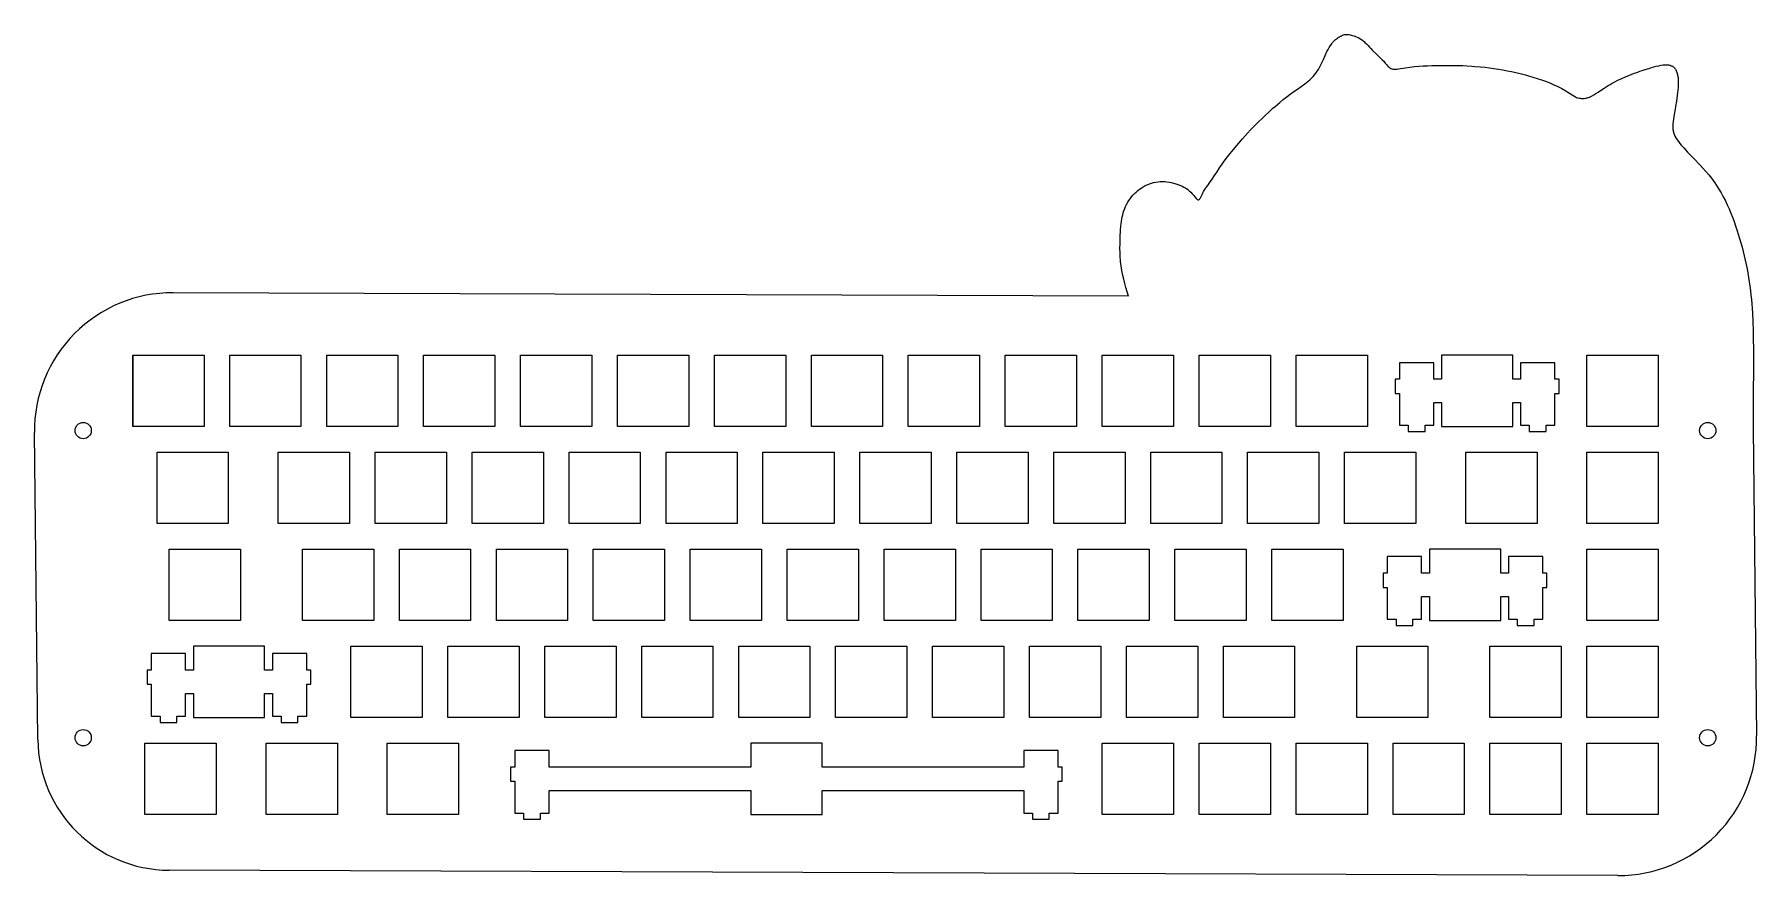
# Model space of a CAD drawing. Header units: millimetres. Extents: x 2254 to 2592, y 1338 to 1503.
import ezdxf

# ---------------------------------------------------------------- set-up
doc = ezdxf.new("R2010")
doc.units = ezdxf.units.MM

# ---------------------------------------------------------------- blocks, each defined once
blk = doc.blocks.new('BLOCK_53')
at = {"color": 7}
blk.add_lwpolyline([(-35.04, 179.62), (-35.04, 193.62), (-21.04, 193.62), (-21.04, 179.62), (-35.04, 179.62)], dxfattribs=at)

msp = doc.modelspace()

# ---------------------------------------------------------------- linework, layer by layer
for p, q in [((2468.75, 1451.57), (2281.06, 1452.25)), ((2273.11, 1439.98), (2273.11, 1434.44)), ((2273.11, 1434.44), (2273.11, 1431.67)), ((2273.11, 1431.67), (2273.11, 1426.13)), ((2254.44, 1364.46), (2253.79, 1424.78)), ((2591.54, 1425.56), (2592.19, 1365.24)), ((2349.9, 1348.81), (2353.21, 1348.81)), ((2449.9, 1348.81), (2453.21, 1348.81)), ((2564.92, 1337.77), (2280.28, 1338.81))]:
    msp.add_line(p, q)
at = {"color": 0}
for p, q in [((2292.16, 1439.98), (2306.16, 1439.98)), ((2292.16, 1425.98), (2292.16, 1439.98)), ((2306.16, 1439.98), (2306.16, 1425.98)), ((2311.21, 1439.98), (2325.21, 1439.98)), ((2311.21, 1425.98), (2311.21, 1439.98)), ((2325.21, 1439.98), (2325.21, 1425.98)), ((2330.26, 1439.98), (2344.26, 1439.98)), ((2330.26, 1425.98), (2330.26, 1439.98)), ((2344.26, 1439.98), (2344.26, 1425.98)), ((2349.31, 1439.98), (2363.31, 1439.98)), ((2349.31, 1425.98), (2349.31, 1439.98)), ((2363.31, 1439.98), (2363.31, 1425.98)), ((2368.36, 1439.98), (2382.36, 1439.98)), ((2368.36, 1425.98), (2368.36, 1439.98)), ((2382.36, 1439.98), (2382.36, 1425.98)), ((2387.41, 1439.98), (2401.41, 1439.98)), ((2387.41, 1425.98), (2387.41, 1439.98)), ((2401.41, 1439.98), (2401.41, 1425.98)), ((2406.46, 1439.98), (2420.46, 1439.98)), ((2406.46, 1425.98), (2406.46, 1439.98)), ((2420.46, 1439.98), (2420.46, 1425.98)), ((2425.51, 1439.98), (2439.51, 1439.98)), ((2425.51, 1425.98), (2425.51, 1439.98)), ((2439.51, 1439.98), (2439.51, 1425.98)), ((2444.56, 1439.98), (2458.56, 1439.98)), ((2444.56, 1425.98), (2444.56, 1439.98)), ((2458.56, 1439.98), (2458.56, 1425.98)), ((2463.61, 1439.98), (2477.61, 1439.98)), ((2463.61, 1425.98), (2463.61, 1439.98)), ((2477.61, 1439.98), (2477.61, 1425.98)), ((2482.66, 1439.98), (2496.66, 1439.98)), ((2482.66, 1425.98), (2482.66, 1439.98)), ((2496.66, 1439.98), (2496.66, 1425.98)), ((2501.71, 1439.98), (2515.71, 1439.98)), ((2501.71, 1425.98), (2501.71, 1439.98)), ((2515.71, 1439.98), (2515.71, 1425.98)), ((2528.76, 1438.51), (2522.01, 1438.51)), ((2522.01, 1438.51), (2522.01, 1435.28)), ((2528.76, 1435.28), (2528.76, 1438.51)), ((2530.29, 1439.98), (2530.29, 1435.28)), ((2544.29, 1439.98), (2530.29, 1439.98)), ((2544.29, 1435.28), (2544.29, 1439.98)), ((2552.56, 1438.51), (2545.81, 1438.51)), ((2545.81, 1438.51), (2545.81, 1435.28)), ((2552.56, 1435.28), (2552.56, 1438.51)), ((2558.86, 1439.98), (2572.86, 1439.98)), ((2558.86, 1425.98), (2558.86, 1439.98)), ((2572.86, 1439.98), (2572.86, 1425.98)), ((2522.01, 1435.28), (2521.19, 1435.28)), ((2521.19, 1435.28), (2521.19, 1432.48)), ((2530.29, 1435.28), (2528.76, 1435.28)), ((2545.81, 1435.28), (2544.29, 1435.28)), ((2553.39, 1435.28), (2552.56, 1435.28)), ((2553.39, 1432.48), (2553.39, 1435.28)), ((2521.19, 1432.48), (2522.01, 1432.48)), ((2522.01, 1432.48), (2522.01, 1426.21)), ((2552.56, 1426.21), (2552.56, 1432.48)), ((2552.56, 1432.48), (2553.39, 1432.48)), ((2528.76, 1426.21), (2528.76, 1430.68)), ((2528.76, 1430.68), (2530.29, 1430.68)), ((2530.29, 1430.68), (2530.29, 1425.98)), ((2544.29, 1425.98), (2544.29, 1430.68)), ((2544.29, 1430.68), (2545.81, 1430.68)), ((2545.81, 1430.68), (2545.81, 1426.21)), ((2306.16, 1425.98), (2292.16, 1425.98)), ((2325.21, 1425.98), (2311.21, 1425.98)), ((2344.26, 1425.98), (2330.26, 1425.98)), ((2363.31, 1425.98), (2349.31, 1425.98)), ((2382.36, 1425.98), (2368.36, 1425.98)), ((2401.41, 1425.98), (2387.41, 1425.98)), ((2420.46, 1425.98), (2406.46, 1425.98)), ((2439.51, 1425.98), (2425.51, 1425.98)), ((2458.56, 1425.98), (2444.56, 1425.98)), ((2477.61, 1425.98), (2463.61, 1425.98)), ((2496.66, 1425.98), (2482.66, 1425.98)), ((2515.71, 1425.98), (2501.71, 1425.98)), ((2522.01, 1426.21), (2523.74, 1426.21)), ((2523.74, 1426.21), (2523.74, 1425.01)), ((2523.74, 1425.01), (2527.04, 1425.01)), ((2527.04, 1425.01), (2527.04, 1426.21)), ((2527.04, 1426.21), (2528.76, 1426.21)), ((2530.29, 1425.98), (2544.29, 1425.98)), ((2545.81, 1426.21), (2547.54, 1426.21)), ((2547.54, 1426.21), (2547.54, 1425.01)), ((2547.54, 1425.01), (2550.84, 1425.01)), ((2550.84, 1425.01), (2550.84, 1426.21)), ((2550.84, 1426.21), (2552.56, 1426.21)), ((2572.86, 1425.98), (2558.86, 1425.98)), ((2277.87, 1420.93), (2291.87, 1420.93)), ((2277.87, 1406.93), (2277.87, 1420.93)), ((2291.87, 1420.93), (2291.87, 1406.93)), ((2301.69, 1420.93), (2315.69, 1420.93)), ((2301.69, 1406.93), (2301.69, 1420.93)), ((2315.69, 1420.93), (2315.69, 1406.93)), ((2320.74, 1420.93), (2334.74, 1420.93)), ((2320.74, 1406.93), (2320.74, 1420.93)), ((2334.74, 1420.93), (2334.74, 1406.93)), ((2339.79, 1420.93), (2353.79, 1420.93)), ((2339.79, 1406.93), (2339.79, 1420.93)), ((2353.79, 1420.93), (2353.79, 1406.93)), ((2358.84, 1420.93), (2372.84, 1420.93)), ((2358.84, 1406.93), (2358.84, 1420.93)), ((2372.84, 1420.93), (2372.84, 1406.93)), ((2377.89, 1420.93), (2391.89, 1420.93)), ((2377.89, 1406.93), (2377.89, 1420.93)), ((2391.89, 1420.93), (2391.89, 1406.93)), ((2396.94, 1420.93), (2410.94, 1420.93)), ((2396.94, 1406.93), (2396.94, 1420.93)), ((2410.94, 1420.93), (2410.94, 1406.93)), ((2415.99, 1420.93), (2429.99, 1420.93)), ((2415.99, 1406.93), (2415.99, 1420.93)), ((2429.99, 1420.93), (2429.99, 1406.93)), ((2435.04, 1420.93), (2449.04, 1420.93)), ((2435.04, 1406.93), (2435.04, 1420.93)), ((2449.04, 1420.93), (2449.04, 1406.93)), ((2454.09, 1420.93), (2468.09, 1420.93)), ((2454.09, 1406.93), (2454.09, 1420.93)), ((2468.09, 1420.93), (2468.09, 1406.93)), ((2473.14, 1420.93), (2487.14, 1420.93)), ((2473.14, 1406.93), (2473.14, 1420.93)), ((2487.14, 1420.93), (2487.14, 1406.93)), ((2492.19, 1420.93), (2506.19, 1420.93)), ((2492.19, 1406.93), (2492.19, 1420.93)), ((2506.19, 1420.93), (2506.19, 1406.93)), ((2511.24, 1420.93), (2525.24, 1420.93)), ((2511.24, 1406.93), (2511.24, 1420.93)), ((2525.24, 1420.93), (2525.24, 1406.93)), ((2535.05, 1420.93), (2549.05, 1420.93)), ((2535.05, 1406.93), (2535.05, 1420.93)), ((2549.05, 1420.93), (2549.05, 1406.93)), ((2558.86, 1420.93), (2572.86, 1420.93)), ((2558.86, 1406.93), (2558.86, 1420.93)), ((2572.86, 1420.93), (2572.86, 1406.93)), ((2291.87, 1406.93), (2277.87, 1406.93)), ((2315.69, 1406.93), (2301.69, 1406.93)), ((2334.74, 1406.93), (2320.74, 1406.93)), ((2353.79, 1406.93), (2339.79, 1406.93)), ((2372.84, 1406.93), (2358.84, 1406.93)), ((2391.89, 1406.93), (2377.89, 1406.93)), ((2410.94, 1406.93), (2396.94, 1406.93)), ((2429.99, 1406.93), (2415.99, 1406.93)), ((2449.04, 1406.93), (2435.04, 1406.93)), ((2468.09, 1406.93), (2454.09, 1406.93)), ((2487.14, 1406.93), (2473.14, 1406.93)), ((2506.19, 1406.93), (2492.19, 1406.93)), ((2525.24, 1406.93), (2511.24, 1406.93)), ((2549.05, 1406.93), (2535.05, 1406.93)), ((2572.86, 1406.93), (2558.86, 1406.93)), ((2280.25, 1401.88), (2294.26, 1401.88)), ((2280.25, 1387.88), (2280.25, 1401.88)), ((2294.26, 1401.88), (2294.26, 1387.88)), ((2306.45, 1401.88), (2320.45, 1401.88)), ((2306.45, 1387.88), (2306.45, 1401.88)), ((2320.45, 1401.88), (2320.45, 1387.88)), ((2325.5, 1401.88), (2339.5, 1401.88)), ((2325.5, 1387.88), (2325.5, 1401.88)), ((2339.5, 1401.88), (2339.5, 1387.88)), ((2344.55, 1401.88), (2358.55, 1401.88)), ((2344.55, 1387.88), (2344.55, 1401.88)), ((2358.55, 1401.88), (2358.55, 1387.88)), ((2363.6, 1401.88), (2377.6, 1401.88)), ((2363.6, 1387.88), (2363.6, 1401.88)), ((2377.6, 1401.88), (2377.6, 1387.88)), ((2382.65, 1401.88), (2396.65, 1401.88)), ((2382.65, 1387.88), (2382.65, 1401.88)), ((2396.65, 1401.88), (2396.65, 1387.88)), ((2401.7, 1401.88), (2415.7, 1401.88)), ((2401.7, 1387.88), (2401.7, 1401.88)), ((2415.7, 1401.88), (2415.7, 1387.88)), ((2420.75, 1401.88), (2434.75, 1401.88)), ((2420.75, 1387.88), (2420.75, 1401.88)), ((2434.75, 1401.88), (2434.75, 1387.88)), ((2439.8, 1401.88), (2453.8, 1401.88)), ((2439.8, 1387.88), (2439.8, 1401.88)), ((2453.8, 1401.88), (2453.8, 1387.88)), ((2458.85, 1401.88), (2472.85, 1401.88)), ((2458.85, 1387.88), (2458.85, 1401.88)), ((2472.85, 1401.88), (2472.85, 1387.88)), ((2477.9, 1401.88), (2491.9, 1401.88)), ((2477.9, 1387.88), (2477.9, 1401.88)), ((2491.9, 1401.88), (2491.9, 1387.88)), ((2496.95, 1401.88), (2510.95, 1401.88)), ((2496.95, 1387.88), (2496.95, 1401.88)), ((2510.95, 1401.88), (2510.95, 1387.88)), ((2527.9, 1401.88), (2527.9, 1397.18)), ((2541.91, 1401.88), (2527.9, 1401.88)), ((2541.91, 1397.18), (2541.91, 1401.88)), ((2558.86, 1401.88), (2572.86, 1401.88)), ((2558.86, 1387.88), (2558.86, 1401.88)), ((2572.86, 1401.88), (2572.86, 1387.88)), ((2526.38, 1400.41), (2519.63, 1400.41)), ((2519.63, 1400.41), (2519.63, 1397.18)), ((2526.38, 1397.18), (2526.38, 1400.41)), ((2550.18, 1400.41), (2543.43, 1400.41)), ((2543.43, 1400.41), (2543.43, 1397.18)), ((2550.18, 1397.18), (2550.18, 1400.41)), ((2519.63, 1397.18), (2518.81, 1397.18)), ((2518.81, 1397.18), (2518.81, 1394.38)), ((2518.81, 1394.38), (2519.63, 1394.38)), ((2519.63, 1394.38), (2519.63, 1388.11)), ((2527.9, 1397.18), (2526.38, 1397.18)), ((2543.43, 1397.18), (2541.91, 1397.18)), ((2551, 1397.18), (2550.18, 1397.18)), ((2550.18, 1388.11), (2550.18, 1394.38)), ((2550.18, 1394.38), (2551, 1394.38)), ((2551, 1394.38), (2551, 1397.18)), ((2526.38, 1388.11), (2526.38, 1392.58)), ((2526.38, 1392.58), (2527.9, 1392.58)), ((2527.9, 1392.58), (2527.9, 1387.88)), ((2541.91, 1387.88), (2541.91, 1392.58)), ((2541.91, 1392.58), (2543.43, 1392.58)), ((2543.43, 1392.58), (2543.43, 1388.11)), ((2294.26, 1387.88), (2280.25, 1387.88)), ((2320.45, 1387.88), (2306.45, 1387.88)), ((2339.5, 1387.88), (2325.5, 1387.88)), ((2358.55, 1387.88), (2344.55, 1387.88)), ((2377.6, 1387.88), (2363.6, 1387.88)), ((2396.65, 1387.88), (2382.65, 1387.88)), ((2415.7, 1387.88), (2401.7, 1387.88)), ((2434.75, 1387.88), (2420.75, 1387.88)), ((2453.8, 1387.88), (2439.8, 1387.88)), ((2472.85, 1387.88), (2458.85, 1387.88)), ((2491.9, 1387.88), (2477.9, 1387.88)), ((2510.95, 1387.88), (2496.95, 1387.88)), ((2519.63, 1388.11), (2521.35, 1388.11)), ((2521.35, 1388.11), (2521.35, 1386.91)), ((2524.65, 1386.91), (2524.65, 1388.11)), ((2524.65, 1388.11), (2526.38, 1388.11)), ((2527.9, 1387.88), (2541.91, 1387.88)), ((2543.43, 1388.11), (2545.15, 1388.11)), ((2545.15, 1388.11), (2545.15, 1386.91)), ((2548.46, 1386.91), (2548.46, 1388.11)), ((2548.46, 1388.11), (2550.18, 1388.11)), ((2572.86, 1387.88), (2558.86, 1387.88)), ((2521.35, 1386.91), (2524.65, 1386.91)), ((2545.15, 1386.91), (2548.46, 1386.91)), ((2283.49, 1381.36), (2276.74, 1381.36)), ((2276.74, 1381.36), (2276.74, 1378.13)), ((2283.49, 1378.13), (2283.49, 1381.36)), ((2285.02, 1382.83), (2285.02, 1378.13)), ((2299.02, 1382.83), (2285.02, 1382.83)), ((2299.02, 1378.13), (2299.02, 1382.83)), ((2307.29, 1381.36), (2300.54, 1381.36)), ((2300.54, 1381.36), (2300.54, 1378.13)), ((2307.29, 1378.13), (2307.29, 1381.36)), ((2315.97, 1382.83), (2329.97, 1382.83)), ((2315.97, 1368.83), (2315.97, 1382.83)), ((2329.97, 1382.83), (2329.97, 1368.83)), ((2335.02, 1382.83), (2349.02, 1382.83)), ((2335.02, 1368.83), (2335.02, 1382.83)), ((2349.02, 1382.83), (2349.02, 1368.83)), ((2354.07, 1382.83), (2368.07, 1382.83)), ((2354.07, 1368.83), (2354.07, 1382.83)), ((2368.07, 1382.83), (2368.07, 1368.83)), ((2373.12, 1382.83), (2387.12, 1382.83)), ((2373.12, 1368.83), (2373.12, 1382.83)), ((2387.12, 1382.83), (2387.12, 1368.83)), ((2392.17, 1382.83), (2406.17, 1382.83)), ((2392.17, 1368.83), (2392.17, 1382.83)), ((2406.17, 1382.83), (2406.17, 1368.83)), ((2411.22, 1382.83), (2425.22, 1382.83)), ((2411.22, 1368.83), (2411.22, 1382.83)), ((2425.22, 1382.83), (2425.22, 1368.83)), ((2430.27, 1382.83), (2444.27, 1382.83)), ((2430.27, 1368.83), (2430.27, 1382.83)), ((2444.27, 1382.83), (2444.27, 1368.83)), ((2449.32, 1382.83), (2463.32, 1382.83)), ((2449.32, 1368.83), (2449.32, 1382.83)), ((2463.32, 1382.83), (2463.32, 1368.83)), ((2468.37, 1382.83), (2482.37, 1382.83)), ((2468.37, 1368.83), (2468.37, 1382.83)), ((2482.37, 1382.83), (2482.37, 1368.83)), ((2487.42, 1382.83), (2501.42, 1382.83)), ((2487.42, 1368.83), (2487.42, 1382.83)), ((2501.42, 1382.83), (2501.42, 1368.83)), ((2513.62, 1382.83), (2527.62, 1382.83)), ((2513.62, 1368.83), (2513.62, 1382.83)), ((2527.62, 1382.83), (2527.62, 1368.83)), ((2539.81, 1382.83), (2553.81, 1382.83)), ((2539.81, 1368.83), (2539.81, 1382.83)), ((2553.81, 1382.83), (2553.81, 1368.83)), ((2558.86, 1382.83), (2572.86, 1382.83)), ((2558.86, 1368.83), (2558.86, 1382.83)), ((2572.86, 1382.83), (2572.86, 1368.83)), ((2276.74, 1378.13), (2275.92, 1378.13)), ((2275.92, 1378.13), (2275.92, 1375.33)), ((2285.02, 1378.13), (2283.49, 1378.13)), ((2300.54, 1378.13), (2299.02, 1378.13)), ((2308.12, 1378.13), (2307.29, 1378.13)), ((2308.12, 1375.33), (2308.12, 1378.13)), ((2275.92, 1375.33), (2276.74, 1375.33)), ((2276.74, 1375.33), (2276.74, 1369.06)), ((2307.29, 1369.06), (2307.29, 1375.33)), ((2307.29, 1375.33), (2308.12, 1375.33)), ((2283.49, 1369.06), (2283.49, 1373.53)), ((2283.49, 1373.53), (2285.02, 1373.53)), ((2285.02, 1373.53), (2285.02, 1368.83)), ((2299.02, 1368.83), (2299.02, 1373.53)), ((2299.02, 1373.53), (2300.54, 1373.53)), ((2300.54, 1373.53), (2300.54, 1369.06)), ((2276.74, 1369.06), (2278.47, 1369.06)), ((2278.47, 1369.06), (2278.47, 1367.86)), ((2278.47, 1367.86), (2281.77, 1367.86)), ((2281.77, 1367.86), (2281.77, 1369.06)), ((2281.77, 1369.06), (2283.49, 1369.06)), ((2285.02, 1368.83), (2299.02, 1368.83)), ((2300.54, 1369.06), (2302.27, 1369.06)), ((2302.27, 1369.06), (2302.27, 1367.86)), ((2302.27, 1367.86), (2305.57, 1367.86)), ((2305.57, 1367.86), (2305.57, 1369.06)), ((2305.57, 1369.06), (2307.29, 1369.06)), ((2329.97, 1368.83), (2315.97, 1368.83)), ((2349.02, 1368.83), (2335.02, 1368.83)), ((2368.07, 1368.83), (2354.07, 1368.83)), ((2387.12, 1368.83), (2373.12, 1368.83)), ((2406.17, 1368.83), (2392.17, 1368.83)), ((2425.22, 1368.83), (2411.22, 1368.83)), ((2444.27, 1368.83), (2430.27, 1368.83)), ((2463.32, 1368.83), (2449.32, 1368.83)), ((2482.37, 1368.83), (2468.37, 1368.83)), ((2501.42, 1368.83), (2487.42, 1368.83)), ((2527.62, 1368.83), (2513.62, 1368.83)), ((2553.81, 1368.83), (2539.81, 1368.83)), ((2572.86, 1368.83), (2558.86, 1368.83)), ((2275.49, 1363.78), (2289.49, 1363.78)), ((2275.49, 1349.78), (2275.49, 1363.78)), ((2289.49, 1363.78), (2289.49, 1349.78)), ((2299.3, 1363.78), (2313.31, 1363.78)), ((2299.3, 1349.78), (2299.3, 1363.78)), ((2313.31, 1363.78), (2313.31, 1349.78)), ((2323.12, 1363.78), (2337.12, 1363.78)), ((2323.12, 1349.78), (2323.12, 1363.78)), ((2337.12, 1363.78), (2337.12, 1349.78)), ((2354.93, 1362.31), (2348.18, 1362.31)), ((2348.18, 1362.31), (2348.18, 1359.08)), ((2354.93, 1359.08), (2354.93, 1362.31)), ((2394.55, 1363.78), (2394.55, 1359.08)), ((2408.56, 1363.78), (2394.55, 1363.78)), ((2408.56, 1359.08), (2408.56, 1363.78)), ((2454.93, 1362.31), (2448.18, 1362.31)), ((2448.18, 1362.31), (2448.18, 1359.08)), ((2454.93, 1359.08), (2454.93, 1362.31)), ((2463.61, 1363.78), (2477.61, 1363.78)), ((2463.61, 1349.78), (2463.61, 1363.78)), ((2477.61, 1363.78), (2477.61, 1349.78)), ((2482.66, 1363.78), (2496.66, 1363.78)), ((2482.66, 1349.78), (2482.66, 1363.78)), ((2496.66, 1363.78), (2496.66, 1349.78)), ((2501.71, 1363.78), (2515.71, 1363.78)), ((2501.71, 1349.78), (2501.71, 1363.78)), ((2515.71, 1363.78), (2515.71, 1349.78)), ((2520.76, 1363.78), (2534.76, 1363.78)), ((2520.76, 1349.78), (2520.76, 1363.78)), ((2534.76, 1363.78), (2534.76, 1349.78)), ((2539.81, 1363.78), (2553.81, 1363.78)), ((2539.81, 1349.78), (2539.81, 1363.78)), ((2553.81, 1363.78), (2553.81, 1349.78)), ((2558.86, 1363.78), (2572.86, 1363.78)), ((2558.86, 1349.78), (2558.86, 1363.78)), ((2572.86, 1363.78), (2572.86, 1349.78)), ((2348.18, 1359.08), (2347.36, 1359.08)), ((2347.36, 1359.08), (2347.36, 1356.28)), ((2394.55, 1359.08), (2354.93, 1359.08)), ((2448.18, 1359.08), (2408.56, 1359.08)), ((2455.75, 1359.08), (2454.93, 1359.08)), ((2455.75, 1356.28), (2455.75, 1359.08)), ((2347.36, 1356.28), (2348.18, 1356.28)), ((2348.18, 1356.28), (2348.18, 1350.01)), ((2354.93, 1350.01), (2354.93, 1354.48)), ((2354.93, 1354.48), (2394.55, 1354.48)), ((2394.55, 1354.48), (2394.55, 1349.78)), ((2408.56, 1349.78), (2408.56, 1354.48)), ((2408.56, 1354.48), (2448.18, 1354.48)), ((2448.18, 1354.48), (2448.18, 1350.01)), ((2454.93, 1350.01), (2454.93, 1356.28)), ((2454.93, 1356.28), (2455.75, 1356.28)), ((2289.49, 1349.78), (2275.49, 1349.78)), ((2313.31, 1349.78), (2299.3, 1349.78)), ((2337.12, 1349.78), (2323.12, 1349.78)), ((2348.18, 1350.01), (2349.9, 1350.01)), ((2349.9, 1350.01), (2349.9, 1348.81)), ((2353.21, 1348.81), (2353.21, 1350.01)), ((2353.21, 1350.01), (2354.93, 1350.01)), ((2394.55, 1349.78), (2408.56, 1349.78)), ((2448.18, 1350.01), (2449.9, 1350.01)), ((2449.9, 1350.01), (2449.9, 1348.81)), ((2453.21, 1348.81), (2453.21, 1350.01)), ((2453.21, 1350.01), (2454.93, 1350.01)), ((2477.61, 1349.78), (2463.61, 1349.78)), ((2496.66, 1349.78), (2482.66, 1349.78)), ((2515.71, 1349.78), (2501.71, 1349.78)), ((2534.76, 1349.78), (2520.76, 1349.78)), ((2553.81, 1349.78), (2539.81, 1349.78)), ((2572.86, 1349.78), (2558.86, 1349.78))]:
    msp.add_line(p, q, dxfattribs=at)
msp.add_lwpolyline([(2468.75, 1451.57), (2468.28, 1453.25), (2468.06, 1454.09), (2467.85, 1454.94), (2467.68, 1455.67), (2467.48, 1456.65), (2467.34, 1457.52), (2467.23, 1458.38), (2467.18, 1458.82), (2467.16, 1459.08), (2467.11, 1460.13), (2467.1, 1461), (2467.12, 1461.87), (2467.16, 1463.26), (2467.21, 1464.5), (2467.27, 1465.37), (2467.32, 1465.81), (2467.37, 1466.24), (2467.46, 1466.75), (2467.53, 1467.1), (2467.63, 1467.53), (2467.75, 1467.95), (2467.89, 1468.37), (2468.04, 1468.78), (2468.21, 1469.18), (2468.4, 1469.58), (2468.67, 1470.07), (2468.84, 1470.34), (2469.08, 1470.71), (2469.35, 1471.06), (2469.63, 1471.39), (2469.93, 1471.72), (2470.25, 1472.02), (2470.58, 1472.31), (2470.93, 1472.59), (2471.26, 1472.82), (2471.67, 1473.07), (2472.06, 1473.29), (2472.46, 1473.48), (2472.88, 1473.65), (2473.3, 1473.79), (2473.72, 1473.91), (2474.15, 1474), (2474.59, 1474.07), (2475.03, 1474.11), (2475.32, 1474.12), (2475.9, 1474.1), (2476.33, 1474.06), (2476.76, 1473.99), (2477.19, 1473.9), (2477.62, 1473.8), (2477.88, 1473.72), (2478.48, 1473.54), (2478.89, 1473.39), (2479.3, 1473.21), (2479.68, 1473.02), (2479.94, 1472.87), (2480.04, 1472.81), (2480.38, 1472.57), (2480.69, 1472.3), (2481, 1472.01), (2481.3, 1471.68), (2481.61, 1471.33), (2481.83, 1471.06), (2482.09, 1470.75), (2482.17, 1470.67), (2482.25, 1470.6), (2482.33, 1470.54), (2482.43, 1470.5), (2482.48, 1470.49), (2482.55, 1470.5), (2482.62, 1470.53), (2482.69, 1470.58), (2482.76, 1470.64), (2482.82, 1470.72), (2482.89, 1470.81), (2482.95, 1470.91), (2483.07, 1471.14), (2483.3, 1471.65), (2483.41, 1471.88), (2483.53, 1472.13), (2483.65, 1472.34), (2483.77, 1472.53), (2483.88, 1472.71), (2484, 1472.88), (2484.34, 1473.34), (2484.48, 1473.53), (2484.72, 1473.86), (2485.2, 1474.56), (2485.69, 1475.28), (2486.18, 1476.02), (2486.68, 1476.76), (2487.19, 1477.5), (2487.6, 1478.08), (2488.24, 1478.93), (2488.78, 1479.61), (2489.09, 1479.99), (2490.44, 1481.63), (2491.17, 1482.47), (2492.17, 1483.61), (2492.76, 1484.25), (2493.18, 1484.68), (2494, 1485.48), (2495.46, 1486.86), (2496.54, 1487.89), (2497.17, 1488.48), (2497.57, 1488.85), (2498.49, 1489.63), (2499.17, 1490.18), (2499.97, 1490.8), (2500.56, 1491.24), (2501.27, 1491.75), (2501.97, 1492.24), (2502.71, 1492.75), (2503.43, 1493.26), (2503.77, 1493.52), (2504.11, 1493.8), (2504.44, 1494.09), (2504.62, 1494.26), (2505.05, 1494.71), (2505.33, 1495.04), (2505.6, 1495.39), (2505.85, 1495.75), (2506.09, 1496.12), (2506.31, 1496.5), (2506.52, 1496.89), (2506.72, 1497.28), (2507.08, 1498.08), (2507.43, 1498.88), (2507.78, 1499.63), (2508, 1500.05), (2508.21, 1500.43), (2508.44, 1500.8), (2508.7, 1501.16), (2508.89, 1501.39), (2509.15, 1501.67), (2509.31, 1501.84), (2509.48, 1502), (2509.66, 1502.15), (2509.84, 1502.29), (2510.03, 1502.43), (2510.23, 1502.55), (2510.43, 1502.66), (2510.63, 1502.75), (2510.83, 1502.84), (2511.04, 1502.9), (2511.25, 1502.95), (2511.46, 1502.98), (2511.72, 1502.99), (2511.89, 1502.98), (2512.1, 1502.95), (2512.31, 1502.9), (2512.52, 1502.84), (2513.05, 1502.69), (2513.55, 1502.51), (2513.91, 1502.39), (2514.22, 1502.22), (2514.45, 1502.04), (2514.73, 1501.84), (2514.86, 1501.75), (2515.07, 1501.58), (2515.24, 1501.44), (2515.55, 1501.14), (2515.85, 1500.82), (2516.15, 1500.49), (2516.41, 1500.2), (2516.74, 1499.84), (2517.36, 1499.22), (2517.78, 1498.83), (2518.62, 1498.03), (2518.93, 1497.72), (2519.24, 1497.37), (2519.51, 1497.03), (2519.66, 1496.85), (2519.81, 1496.69), (2519.97, 1496.53), (2520.13, 1496.4), (2520.32, 1496.29), (2520.49, 1496.22), (2520.69, 1496.17), (2520.9, 1496.15), (2521.12, 1496.14), (2521.34, 1496.16), (2521.57, 1496.18), (2521.8, 1496.22), (2522.23, 1496.29), (2522.73, 1496.37), (2523.19, 1496.44), (2524.09, 1496.57), (2524.97, 1496.67), (2525.84, 1496.74), (2526.7, 1496.8), (2527.55, 1496.85), (2528.4, 1496.88), (2529.25, 1496.9), (2529.9, 1496.91), (2530.97, 1496.92), (2531.83, 1496.92), (2532.71, 1496.91), (2533.58, 1496.89), (2534.46, 1496.86), (2535.34, 1496.82), (2536.22, 1496.77), (2536.81, 1496.72), (2537.97, 1496.62), (2538.85, 1496.53), (2539.72, 1496.42), (2540.58, 1496.3), (2541.45, 1496.16), (2542.31, 1496.02), (2543.17, 1495.86), (2544.03, 1495.68), (2544.88, 1495.49), (2545.73, 1495.29), (2546.76, 1495.03), (2547.41, 1494.86), (2548.25, 1494.61), (2549.08, 1494.36), (2549.91, 1494.08), (2550.73, 1493.79), (2551.54, 1493.47), (2552.34, 1493.12), (2553.14, 1492.75), (2553.92, 1492.34), (2554.7, 1491.91), (2555.08, 1491.68), (2555.46, 1491.44), (2555.94, 1491.12), (2556.6, 1490.73), (2556.82, 1490.63), (2557.01, 1490.56), (2557.15, 1490.52), (2557.38, 1490.47), (2557.57, 1490.45), (2557.75, 1490.43), (2557.95, 1490.43), (2558.14, 1490.42), (2558.34, 1490.44), (2558.64, 1490.48), (2558.78, 1490.51), (2558.96, 1490.55), (2559.18, 1490.6), (2559.38, 1490.68), (2559.79, 1490.89), (2560.21, 1491.12), (2560.63, 1491.38), (2561.05, 1491.65), (2561.93, 1492.24), (2562.26, 1492.46), (2562.66, 1492.71), (2563.05, 1492.94), (2563.43, 1493.17), (2563.81, 1493.39), (2564.19, 1493.6), (2564.95, 1493.99), (2565.7, 1494.35), (2566.46, 1494.69), (2567.23, 1495.01), (2568.03, 1495.32), (2568.85, 1495.61), (2569.27, 1495.76), (2569.7, 1495.9), (2570.14, 1496.04), (2570.76, 1496.24), (2571.06, 1496.33), (2571.54, 1496.48), (2572.01, 1496.61), (2572.49, 1496.74), (2572.96, 1496.85), (2573.42, 1496.94), (2573.87, 1497), (2574.08, 1497.01), (2574.29, 1497.03), (2574.5, 1497.03), (2574.69, 1497.02), (2574.88, 1497), (2575.06, 1496.97), (2575.23, 1496.93), (2575.44, 1496.85), (2575.54, 1496.81), (2575.69, 1496.73), (2575.82, 1496.64), (2575.94, 1496.53), (2576.05, 1496.42), (2576.16, 1496.29), (2576.25, 1496.16), (2576.34, 1496.01), (2576.42, 1495.85), (2576.49, 1495.69), (2576.55, 1495.51), (2576.61, 1495.33), (2576.65, 1495.13), (2576.69, 1494.93), (2576.73, 1494.73), (2576.76, 1494.51), (2576.8, 1494.06), (2576.81, 1493.59), (2576.81, 1493.1), (2576.78, 1492.59), (2576.74, 1492.07), (2576.69, 1491.54), (2576.62, 1491), (2576.46, 1489.91), (2576.28, 1488.83), (2576.18, 1488.3), (2576.06, 1487.64), (2576, 1487.29), (2575.91, 1486.81), (2575.84, 1486.34), (2575.78, 1485.89), (2575.74, 1485.45), (2575.72, 1485.02), (2575.73, 1484.6), (2575.75, 1484.4), (2575.78, 1484.2), (2575.81, 1484), (2575.86, 1483.8), (2575.91, 1483.61), (2575.95, 1483.51), (2576.06, 1483.22), (2576.14, 1483.03), (2576.34, 1482.66), (2576.58, 1482.3), (2576.84, 1481.94), (2577.12, 1481.58), (2577.41, 1481.24), (2577.87, 1480.73), (2578.64, 1479.89), (2579.26, 1479.24), (2579.87, 1478.6), (2581.08, 1477.33), (2581.66, 1476.69), (2582.24, 1476.05), (2582.79, 1475.4), (2583.33, 1474.73), (2583.97, 1473.87), (2584.34, 1473.34), (2584.8, 1472.62), (2585.24, 1471.87), (2585.66, 1471.11), (2586.06, 1470.33), (2586.44, 1469.54), (2586.79, 1468.73), (2587.13, 1467.91), (2587.46, 1467.09), (2587.77, 1466.26), (2588.06, 1465.42), (2588.4, 1464.39), (2588.61, 1463.74), (2588.87, 1462.9), (2589.11, 1462.05), (2589.34, 1461.2), (2589.56, 1460.36), (2589.77, 1459.51), (2589.97, 1458.65), (2590.15, 1457.8), (2590.32, 1456.95), (2590.48, 1456.09), (2590.63, 1455.23), (2590.76, 1454.37), (2590.87, 1453.59), (2590.99, 1452.64), (2591.09, 1451.78), (2591.17, 1450.91), (2591.25, 1450.04), (2591.31, 1449.17), (2591.37, 1448.3), (2591.45, 1446.56), (2591.51, 1444.81), (2591.54, 1443.05), (2591.56, 1441.3), (2591.56, 1437.3), (2591.55, 1432.54), (2591.54, 1425.56)])
for centre in [(2263.36, 1425.18), (2582.61, 1425.18), (2263.36, 1364.84), (2582.61, 1364.84)]:
    msp.add_circle(centre, 1.6, dxfattribs=at)
for centre, radius, start, end in [((2280.96, 1425.08), 27.18, 89.7914, 180.6281), ((2280.38, 1364.75), 25.94, 180.6281, 269.7914), ((2565.02, 1364.94), 27.18, 269.7914, 0.6281)]:
    msp.add_arc(centre, radius, start, end)

# ---------------------------------------------------------------- block references
msp.add_blockref('BLOCK_53', (2308.16, 1246.36))

doc.saveas('drawing.dxf')
